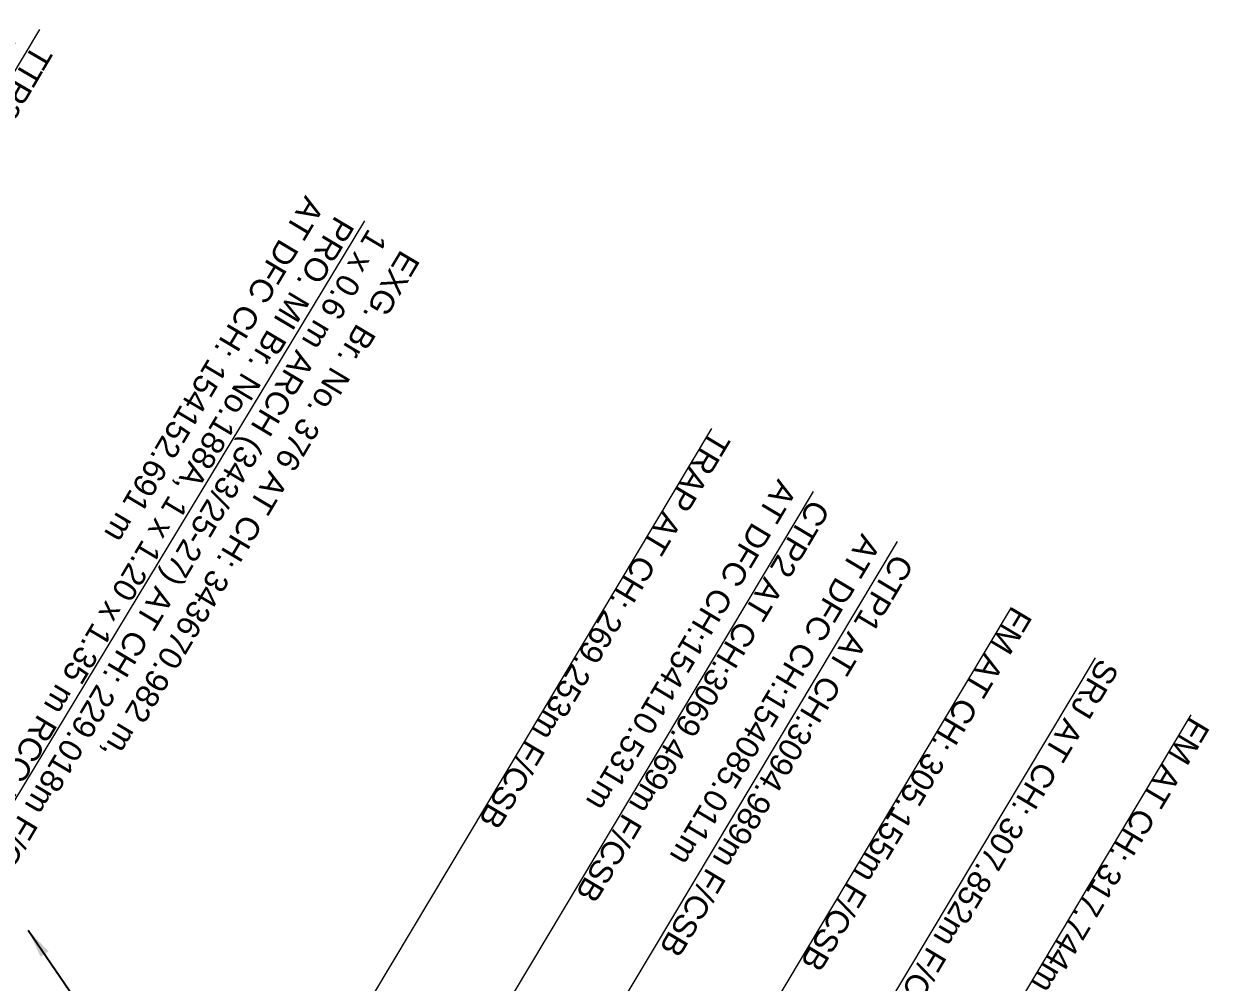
# Model space of a CAD drawing. Header units: metres. Extents: x 597821 to 610090, y 3402206 to 3407451.
# Drawn here: x 608161.8 to 608264.9, y 3403462.1 to 3403545.4 of the extents above; entities that cross this region are included whole.
import ezdxf

# ---------------------------------------------------------------- set-up
doc = ezdxf.new("R2010")
doc.units = ezdxf.units.M
doc.header["$MEASUREMENT"] = 0
for name, color, linetype, lineweight in [('BRIDGE DETAILS PLAN', 7, 'Continuous', 0), ("CHAWAPAIL STN. SRJ's", 7, 'Continuous', 0), ("NEW CHAWAPAIL STN. SRJ's", 10, 'Continuous', 0), ('Proposed TPTC Chainages', 10, 'Continuous', 0), ('Subroad Edge', 34, 'Continuous', 0)]:
    doc.layers.add(name, color=color, linetype=linetype, lineweight=lineweight)
doc.styles.add('ARIAL', font='arial.ttf')
doc.styles.get("Standard").update_dxf_attribs({"font": 'arial.ttf'})
doc.dimstyles.new('ISO-25', dxfattribs={"dimtxt": 2.5, "dimasz": 2.5, "dimexe": 1.25, "dimexo": 0.625, "dimtad": 1, "dimtxsty": 'Standard', "dimcen": 2.5, "dimadec": 0, "dimazin": 0, "dimtfac": 1, "dimtmove": 0, "dimatfit": 3, "dimfxl": 1, "dimarcsym": 0})

msp = doc.modelspace()

# ---------------------------------------------------------------- linework, layer by layer
at = {"layer": "CHAWAPAIL STN. SRJ's", "lineweight": 13, "elevation": 264.1967, "flags": 128}
msp.add_lwpolyline([(608191.4358, 3403528.2667), (608151.8996, 3403462.8541)], dxfattribs=at)
at = {"layer": "CHAWAPAIL STN. SRJ's", "lineweight": 13, "flags": 128}
for points in [[(608221.5797, 3403510.2202), (608182.3734, 3403444.6093)], [(608247.6324, 3403494.6426), (608215.8832, 3403441.544), (608220.8215, 3403438.5877), (608213.3479, 3403426.0888)], [(608254.9322, 3403490.2522), (608215.7165, 3403424.6726)], [(608263.259, 3403485.299), (608224.0527, 3403419.6881)]]:
    msp.add_lwpolyline(points, dxfattribs=at)
at = {"layer": "NEW CHAWAPAIL STN. SRJ's", "lineweight": 13, "flags": 128}
for points in [[(608124.081, 3403479.464), (608163.2009, 3403544.8898)], [(608191.3248, 3403439.2546), (608230.4517, 3403504.7286)], [(608198.6138, 3403434.8987), (608237.7407, 3403500.3727)]]:
    msp.add_lwpolyline(points, dxfattribs=at)

# ---------------------------------------------------------------- texts
at = {"layer": 'BRIDGE DETAILS PLAN', "color": 10, "style": 'ARIAL'}
for s, p in [('AT DFC CH: 154152.691 m ', (608186.2949, 3403530.5419)), ('PRO. MI Br. No.188A, 1 x 1.20 x 1.35 m RCC BOX', (608188.9133, 3403528.802))]:
    msp.add_text(s, height=2, rotation=239.2, dxfattribs=at).set_placement(p)
at = {"layer": 'BRIDGE DETAILS PLAN', "style": 'ARIAL'}
for s, p in [('1 x 0.6 m ARCH (343/25-27) AT CH: 229.018m F/CSB', (608191.7825, 3403527.6827)), ('EXG. Br. No. 376 AT CH: 343670.982 m, ', (608194.6026, 3403525.8388))]:
    msp.add_text(s, height=2, rotation=239.2, dxfattribs=at).set_placement(p)
at = {"layer": "CHAWAPAIL STN. SRJ's", "lineweight": 13, "char_height": 2, "attachment_point": 4, "line_spacing_factor": 0.648, "style": 'ARIAL'}
for s, insert, width, rotation in [('\\pxsm1;TRAP AT CH: 269.253m F/CSB', (608222.4199, 3403509.659), 51.490862, 239.158879), ('\\pxsm1;FM AT CH: 305.155m F/CSB', (608248.6669, 3403494.3364), 58.561393, 239.123596), ('\\pxsm1;SRJ AT CH: 307.852m F/CSB (1 in 12)', (608255.9719, 3403489.9644), 60.456446, 239.123596), ('\\pxsm1;FM AT CH: 317.744m F/CSB', (608264.0991, 3403484.7378), 51.490862, 239.158879)]:
    msp.add_mtext(s, dxfattribs=dict(at, insert=insert, width=width, rotation=rotation))
at = {"layer": 'Proposed TPTC Chainages', "lineweight": 0, "char_height": 2, "attachment_point": 4, "line_spacing_factor": 0.6, "style": 'ARIAL'}
for s, insert, rotation in [('\\pxsm1;TTP2 AT CH:2999.469m F/CSB\\PAT DFC CH:154180.531m', (608162.0549, 3403544.0658), 239.649248), ('\\pxsm1;CTP2 AT CH:3069.469m F/CSB\\PAT DFC CH:154110.531m', (608229.6671, 3403504.5318), 239.149181), ('\\pxsm1;CTP1 AT CH:3094.989m F/CSB\\PAT DFC CH:154085.011m', (608236.949, 3403499.7928), 239.149181)]:
    msp.add_mtext(s, dxfattribs=dict(at, insert=insert, rotation=rotation))

# ---------------------------------------------------------------- leaders
at = {"layer": 'Subroad Edge'}
msp.add_leader([(608162.2013, 3403466.5767), (608174.6392, 3403448.3369)], dimstyle='ISO-25', override={"dimtxt": 3, "dimasz": 2.5, "dimgap": 0.625, "dimtad": 0, "dimdec": 3, "dimzin": 2, "dimtdec": 3}, dxfattribs=at)

doc.saveas('drawing.dxf')
